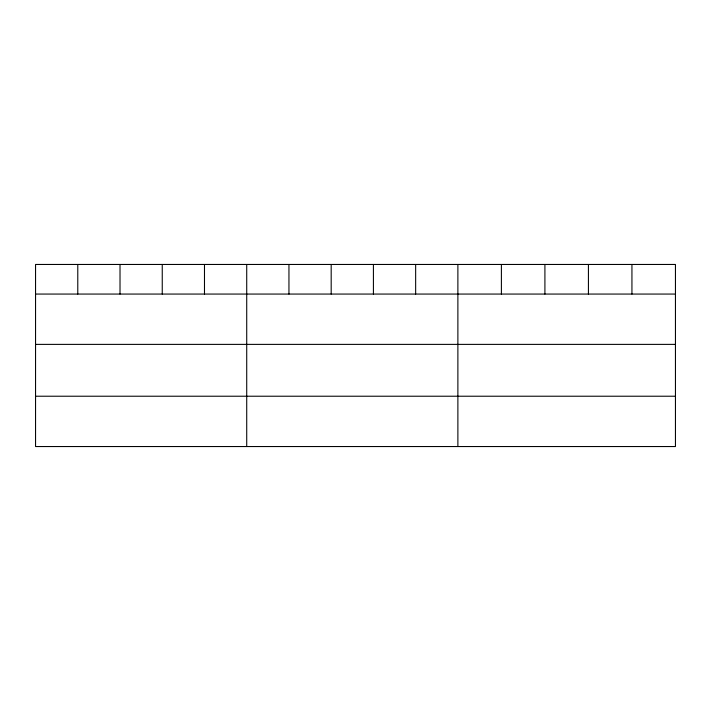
<?xml version="1.0" encoding="UTF-8"?>
<svg xmlns="http://www.w3.org/2000/svg" width="711" height="711" viewBox="0 0 711 711"><rect width="100%" height="100%" fill="white"/><g stroke="black" fill="none" stroke-linecap="round" stroke-linejoin="round"><path stroke-width="1.07" d="M675.45 294.061L675.45 446.544L35.55 446.544L35.55 264.456L675.45 264.456L675.45 294.061L35.55 294.061M35.55 344.382L675.45 344.382M35.55 396.223L675.45 396.223M631.937 264.456L631.937 294.061M588.424 264.456L588.424 294.061M544.91 264.456L544.91 294.061M501.397 264.456L501.397 294.061M457.884 264.456L457.884 446.544M415.651 264.456L415.651 294.061M373.417 264.456L373.417 294.061M331.184 264.456L331.184 294.061M288.95 264.456L288.95 294.061M246.717 264.456L246.717 446.544M204.484 264.456L204.484 294.061M162.25 264.456L162.25 294.061M120.017 264.456L120.017 294.061M77.783 264.456L77.783 294.061"/></g></svg>
